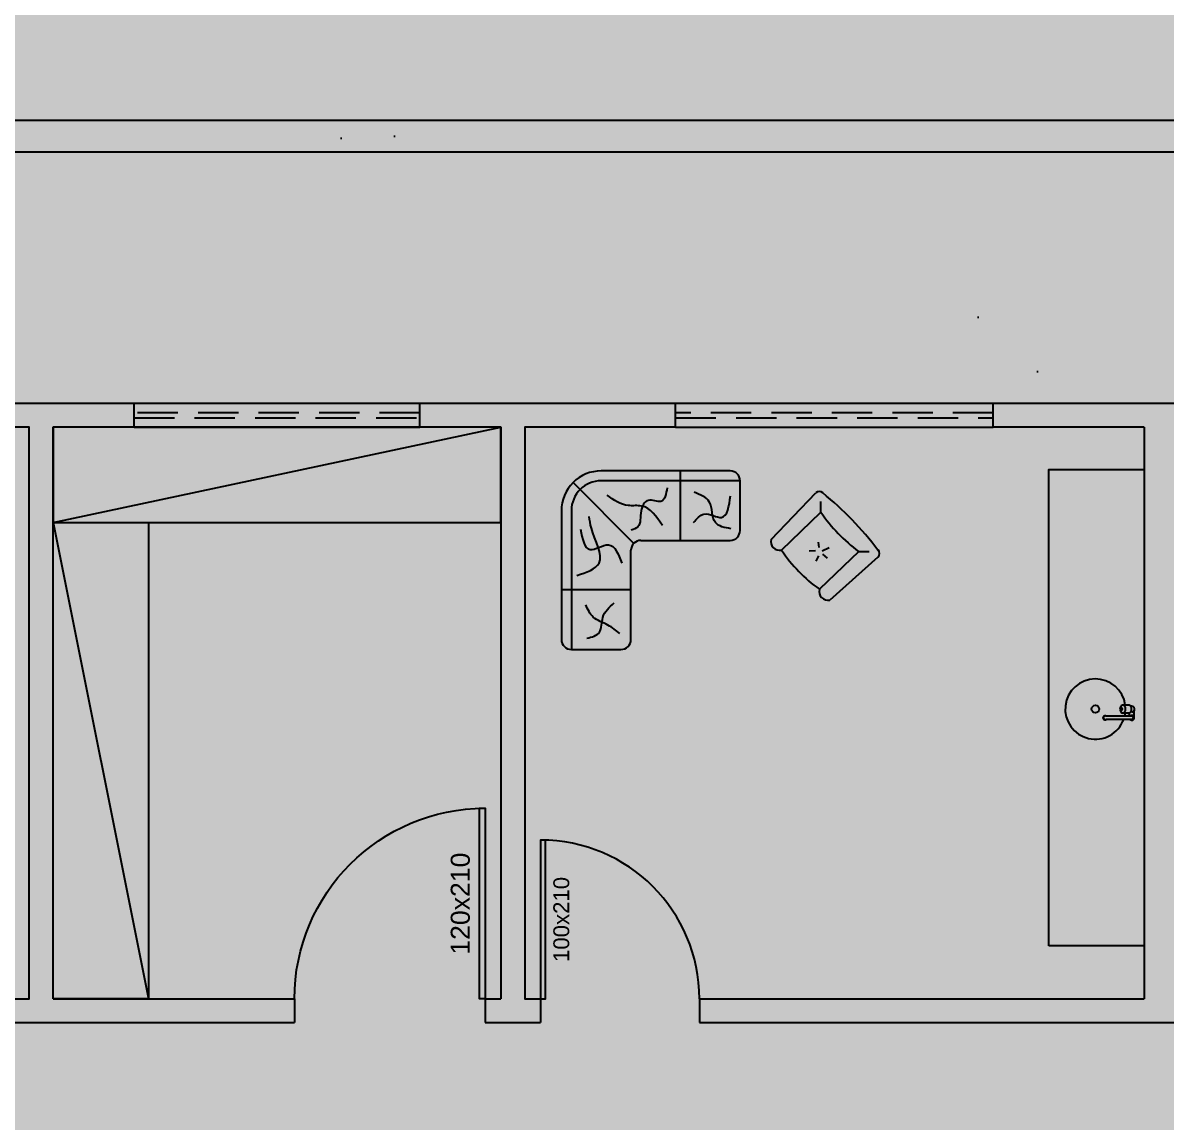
# Model space of a CAD drawing. Header units: centimetres. Extents: x 0 to 1099704, y -139216 to 99734.
# Drawn here: x 853119 to 853839, y -22717 to -22025 of the extents above; entities that cross this region are included whole.
import ezdxf
from ezdxf.enums import TextEntityAlignment as Align

# ---------------------------------------------------------------- set-up
doc = ezdxf.new("R2010")
doc.units = ezdxf.units.CM
doc.header["$LTSCALE"] = 4
doc.linetypes.add('DASHED2', pattern=[9.525, 6.35, -3.175])
for name, color, linetype in [('0.1', 1, 'Continuous'), ('0.2', 2, 'Continuous'), ('0.4', 4, 'Continuous'), ('0.6', 6, 'Continuous'), ('02-CONT', 2, 'Continuous')]:
    doc.layers.add(name, color=color, linetype=linetype)
doc.styles.add('2mm 1-50', font='arial.ttf', dxfattribs={"height": 0.1})

# ---------------------------------------------------------------- blocks, each defined once
blk = doc.blocks.new('1_00e')
blk.add_lwpolyline([(-28.41, -52.25), (-25.41, -52.25), (-25.41, 47.75), (-28.41, 47.75)], close=True)
at = {"color": 1}
blk.add_arc((-28.41, -52.25), 100, 0, 90, dxfattribs=at)
blk = doc.blocks.new('Sofa22')
for p, q in [((39.1, 131.7), (-10.9, 131.7)), ((39.1, -8.3), (39.1, 131.7)), ((-20.9, 121.7), (-20.9, 31.7)), ((49.1, -8.3), (49.1, 121.7)), ((-20.9, 71.7), (49.1, 71.7)), ((-23.8, 24.7), (37.4, -36.5)), ((-130.9, 11.7), (-130.9, -38.3)), ((-30.9, 21.7), (-120.9, 21.7)), ((-70.9, 21.7), (-70.9, -48.3)), ((-130.9, -38.3), (9.1, -38.3)), ((-120.9, -48.3), (9.1, -48.3))]:
    blk.add_line(p, q)
for centre, radius, start, end in [((-10.9, 121.7), 10, 90, 180), ((39.1, 121.7), 10, 0, 90), ((-30.9, 31.7), 10, 270, 0), ((-120.9, 11.7), 10, 90, 180), ((9.1, -8.3), 30, 270, 360), ((9.1, -8.3), 40, 270, 0), ((-120.9, -38.3), 10, 180, 270)]:
    blk.add_arc(centre, radius, start, end)
for points in [[(-9.7, 115.6), (2.2, 107.1), (17, 99), (24.6, 86.6)], [(23.6, 120.4), (10.8, 114.2), (7.4, 99.4), (-4, 84.7)], [(33.6, 57.1), (11.2, 44.7), (18.9, 9.5), (21.2, -2.4)], [(29.8, 10.4), (20.3, 30.9), (1.7, 26.2), (-11.6, 44.7)], [(-121.7, 10), (-106, 3.8), (-99.8, -17.2), (-84.5, -26.7)], [(-84, 3.8), (-94.5, -4.8), (-112.2, -1.5), (-121.2, -23.3)], [(-57.4, -31.4), (-51.2, -17.6), (-38.3, -18.6), (-31.2, -8.1), (-27.8, 8.1), (-21.2, 11.4)], [(-52.6, 6.6), (-31.6, -12.9), (-18.3, -13.4), (3.1, -23.8)]]:
    blk.add_spline(points, degree=3)
blk = doc.blocks.new('Poltrona08')
for p, q in [((-49.4, -15.7), (-49.4, 39.3)), ((5.6, 39.3), (5.6, -15.7)), ((-29.3, 16.4), (-25.1, 13.1)), ((-20.4, 13.1), (-18, 20.6)), ((-17.6, 11.2), (-11.5, 11.7)), ((-25.1, 8.4), (-29.3, 3.7)), ((-19.4, 7), (-17.3, 1.2))]:
    blk.add_line(p, q)
for points in [[(-64.4, -15.7), (-66.9, 49.3)], [(-49.4, 39.3), (-56.9, 46.8)], [(5.6, 39.3), (13.1, 46.8)], [(23.1, 49.3), (20.6, -15.7)]]:
    blk.add_lwpolyline(points)
for centre, radius, start, end in [((-61.9, 49.3), 5, 90, 180), ((-21.9, -276.2), 332.8, 83.0976, 96.9024), ((18.1, 49.3), 5, 0, 90), ((-21.9, 208.7), 171.7, 260.7825, 279.2175), ((-56.9, -11.1), 8.83, 211.8908, 328.1092), ((-21.9, 134.3), 152.5, 259.6111, 280.3889), ((13.1, -11.1), 8.83, 211.8908, 328.1092)]:
    blk.add_arc(centre, radius, start, end)

msp = doc.modelspace()

# ---------------------------------------------------------------- hatches: boundary and pattern name
at = {"layer": '0.2', "true_color": 0x000000}
h = msp.add_hatch(color=18, dxfattribs=at)
h.dxf.hatch_style = 1
h.paths.add_polyline_path([(844383.653, -22106.115), (857338.381, -22106.115), (856514.322, -24482.383), (856255.221, -24482.383), (856255.221, -24502.383), (856528.555, -24502.383), (857366.485, -22086.115), (844366.045, -22086.115), (843984.159, -25075.665), (844003.761, -25075.611)])
h = msp.add_hatch(color=18, dxfattribs=at)
h.dxf.hatch_style = 1
h.paths.add_polyline_path([(852964.217, -23179.58), (852903.217, -23179.58), (852903.217, -22985.897), (852888.217, -22985.897), (852888.217, -23194.58), (852964.217, -23194.58)])
h.paths.add_polyline_path([(853185.217, -23179.58), (853130.217, -23179.58), (853130.217, -22985.897), (853115.217, -22985.897), (853115.217, -23179.58), (853054.217, -23179.58), (853054.217, -23194.58), (853130.217, -23194.58), (853185.217, -23194.58)])
h.paths.add_polyline_path([(853130.217, -22819.58), (853330.217, -22819.58), (853330.217, -22829.58), (853345.217, -22829.58), (853345.217, -22819.58), (853665.217, -22819.58), (853665.217, -22804.58), (853115.217, -22804.58), (853105.217, -22804.58), (853105.217, -22819.58), (853115.217, -22819.58), (853115.217, -22985.897), (853130.217, -22985.897)])
h.paths.add_polyline_path([(852903.217, -22524.58), (852888.217, -22524.58), (852888.217, -22654.58), (852888.217, -22669.58), (852903.217, -22669.58), (852903.217, -22654.58), (852993.217, -22654.58), (852993.217, -22639.58), (852903.217, -22639.58)])
h.paths.add_polyline_path([(852903.217, -22264.58), (852683.217, -22264.58), (852683.217, -22524.58), (852728.717, -22524.58), (852728.717, -22524.58), (852728.717, -22513.58), (852728.717, -22509.58), (852698.217, -22509.58), (852698.217, -22279.58), (852888.217, -22279.58), (852888.217, -22509.58), (852880.717, -22509.58), (852880.717, -22524.58), (852888.217, -22524.58), (852903.217, -22524.58)])
h.paths.add_polyline_path([(852933.217, -22264.58), (852903.217, -22264.58), (852903.217, -22279.58), (852933.217, -22279.58)])
h.paths.add_polyline_path([(853138.217, -22279.58), (853189.217, -22279.58), (853189.217, -22264.58), (853123.217, -22264.58), (853093.217, -22264.58), (853093.217, -22279.58), (853123.217, -22279.58), (853123.217, -22639.58), (853113.217, -22639.58), (853113.217, -22654.58), (853138.217, -22654.58), (853290.217, -22654.58), (853290.217, -22639.58), (853138.217, -22639.58), (853138.217, -22339.58)])
h.paths.add_polyline_path([(853435.217, -22279.58), (853530.217, -22279.58), (853530.217, -22264.58), (853420.217, -22264.58), (853369.217, -22264.58), (853369.217, -22279.58), (853420.217, -22279.58), (853420.217, -22339.58), (853420.217, -22639.58), (853410.217, -22639.58), (853410.217, -22654.58), (853435.217, -22654.58), (853445.217, -22654.58), (853445.217, -22639.58), (853435.217, -22639.58)])
h.paths.add_polyline_path([(854375.217, -22639.58), (854065.217, -22639.58), (854055.217, -22639.58), (854055.217, -22629.58), (854040.217, -22629.58), (854040.217, -22639.58), (853840.217, -22639.58), (853840.217, -22279.58), (853895.217, -22279.58), (853895.217, -22264.58), (853825.217, -22264.58), (853730.217, -22264.58), (853730.217, -22279.58), (853825.217, -22279.58), (853825.217, -22639.58), (853545.217, -22639.58), (853545.217, -22654.58), (853840.217, -22654.58), (854065.217, -22654.58), (854375.217, -22654.58)])
h.paths.add_polyline_path([(854055.217, -22279.58), (854190.217, -22279.58), (854190.217, -22264.58), (854040.217, -22264.58), (853985.217, -22264.58), (853985.217, -22279.58), (854040.217, -22279.58), (854040.217, -22509.58), (854055.217, -22509.58)], flags=17)
h.paths.add_polyline_path([(854575.217, -22264.58), (854505.217, -22264.58), (854370.217, -22264.58), (854370.217, -22279.58), (854505.217, -22279.58), (854505.217, -22639.58), (854495.217, -22639.58), (854495.217, -22654.58), (854520.217, -22654.58), (854745.217, -22654.58), (855055.217, -22654.58), (855055.217, -22639.58), (854745.217, -22639.58), (854735.217, -22639.58), (854735.217, -22629.58), (854720.217, -22629.58), (854720.217, -22639.58), (854520.217, -22639.58), (854520.217, -22279.58), (854575.217, -22279.58)])
h.paths.add_polyline_path([(854735.217, -22279.58), (854870.217, -22279.58), (854870.217, -22264.58), (854720.217, -22264.58), (854665.217, -22264.58), (854665.217, -22279.58), (854720.217, -22279.58), (854720.217, -22509.58), (854735.217, -22509.58)], flags=17)
h.paths.add_polyline_path([(855255.217, -22264.58), (855185.217, -22264.58), (855050.217, -22264.58), (855050.217, -22279.58), (855185.217, -22279.58), (855185.217, -22639.58), (855175.217, -22639.58), (855175.217, -22654.58), (855200.217, -22654.58), (855425.217, -22654.58), (855735.217, -22654.58), (855735.217, -22639.58), (855425.217, -22639.58), (855415.217, -22639.58), (855415.217, -22629.58), (855400.217, -22629.58), (855400.217, -22639.58), (855200.217, -22639.58), (855200.217, -22279.58), (855255.217, -22279.58)])
h.paths.add_polyline_path([(855415.217, -22279.58), (855550.217, -22279.58), (855550.217, -22264.58), (855400.217, -22264.58), (855345.217, -22264.58), (855345.217, -22279.58), (855400.217, -22279.58), (855400.217, -22509.58), (855415.217, -22509.58)], flags=17)
h.paths.add_polyline_path([(853480.217, -23179.58), (853425.217, -23179.58), (853345.217, -23179.58), (853345.217, -22985.897), (853330.217, -22985.897), (853330.217, -23179.58), (853275.217, -23179.58), (853275.217, -23194.58), (853345.217, -23194.58), (853480.217, -23194.58)])
h.paths.add_polyline_path([(853922.717, -23179.58), (853810.217, -23179.58), (853810.217, -22985.897), (853795.217, -22985.897), (853795.217, -23179.58), (853660.217, -23179.58), (853660.217, -23194.58), (853810.217, -23194.58), (853922.717, -23194.58)])
h.paths.add_polyline_path([(853810.217, -22804.58), (853785.217, -22804.58), (853785.217, -22819.58), (853795.217, -22819.58), (853795.217, -22985.897), (853810.217, -22985.897)])
h.paths.add_polyline_path([(854425.217, -23179.58), (854370.217, -23179.58), (854370.217, -22985.897), (854355.217, -22985.897), (854355.217, -23179.58), (854242.717, -23179.58), (854242.717, -23194.58), (854355.217, -23194.58), (854425.217, -23194.58)])
h.paths.add_polyline_path([(854370.217, -22819.58), (854570.217, -22819.58), (854570.217, -22829.58), (854585.217, -22829.58), (854585.217, -22819.58), (854595.217, -22819.58), (854905.217, -22819.58), (854905.217, -22804.58), (854595.217, -22804.58), (854355.217, -22804.58), (854355.217, -22985.897), (854370.217, -22985.897)])
h.paths.add_polyline_path([(854585.217, -22985.897), (854570.217, -22985.897), (854570.217, -23179.58), (854515.217, -23179.58), (854515.217, -23194.58), (854585.217, -23194.58), (854720.217, -23194.58), (854720.217, -23179.58), (854665.217, -23179.58), (854585.217, -23179.58)])
h.paths.add_polyline_path([(855615.217, -23174.58), (855595.217, -23174.58), (855595.217, -23184.58), (855055.217, -23184.58), (855055.217, -22985.897), (855035.217, -22985.897), (855035.217, -23179.58), (854900.217, -23179.58), (854900.217, -23194.58), (855035.217, -23194.58), (855035.217, -23409.58), (855035.217, -23429.58), (855050.217, -23429.58), (855050.217, -23409.58), (855295.217, -23409.58), (855295.217, -23364.08), (855295.217, -23364.08), (855284.217, -23364.08), (855280.217, -23364.08), (855280.217, -23394.58), (855050.217, -23394.58), (855050.217, -23204.58), (855280.217, -23204.58), (855280.217, -23212.08), (855295.217, -23212.08), (855295.217, -23204.58), (855615.217, -23204.58)])
h.paths.add_polyline_path([(855055.217, -22824.58), (855595.217, -22824.58), (855595.217, -22985.897), (855615.217, -22985.897), (855615.217, -22804.58), (855035.217, -22804.58), (855025.217, -22804.58), (855025.217, -22819.58), (855035.217, -22819.58), (855035.217, -22985.897), (855055.217, -22985.897)])
h.paths.add_polyline_path([(855615.217, -22985.897), (855595.217, -22985.897), (855595.217, -23074.58), (855615.217, -23074.58)], flags=17)
at = {"layer": '0.4', "true_color": 0xf8f3ec}
h = msp.add_hatch(color=7, dxfattribs=at)
h.dxf.hatch_style = 1
h.paths.add_polyline_path([(861342.461, -28259.322), (861342.461, -19037.773), (839953.654, -19037.773), (839953.654, -28259.322)])
at = {"layer": '0.6'}
h = msp.add_hatch(dxfattribs=at)
h.set_pattern_fill('AR-SAND', color=4, scale=8)
h.set_pattern_definition([(37.5, (164770.37, -70446.88), (-12.80025, 391.53059), [0, -308.864, 0, -345.44, 0, -330.2]), (7.5, (164770.37, -70446.9), (359.61863, 573.4601), [0, -166.624, 0, -278.384, 0, -106.68]), (327.5, (164520.44, -70446.9), (632.7939, 1.14975), [0, -101.6, 0, -365.76, 0, -477.52]), (317.5, (164520.44, -70446.9), (610.84516, 178.34346), [0, -50.8, 0, -239.776, 0, -274.32])])
h.paths.add_polyline_path([(847029.494, -24402.358), (847029.494, -24552.358), (847028.978, -25067.341), (848085.208, -25064.454), (848085.208, -24749.454), (848085.208, -23226.036), (845793.984, -23226.036), (845793.984, -22236.115), (850028.984, -22236.115), (850028.984, -22626.115), (851423.217, -22626.115), (851423.217, -22264.58), (856255.217, -22264.58), (856255.217, -24502.383), (856528.555, -24502.383), (857366.485, -22086.115), (844366.045, -22086.115), (843984.159, -25075.665), (844426.292, -25074.456), (844424.91, -24568.972), (844424.91, -23258.972), (845409.91, -23258.972), (845409.91, -23588.972), (846464.91, -23588.972), (846464.91, -24402.358)])
h.paths.add_polyline_path([(855035.217, -23970.58), (855035.217, -23194.58), (852888.217, -23194.58), (852888.217, -22896.112), (852683.217, -22896.112), (852683.217, -23970.58)], flags=17)
h.paths.add_polyline_path([(851453.217, -23970.58), (851453.217, -22896.112), (850028.984, -22896.112), (850028.984, -23226.036), (848841.984, -23226.036), (848841.984, -23441.036), (848841.984, -23970.58)], flags=17)
h.paths.add_polyline_path([(846909.224, -23971.908), (847585.676, -23971.908), (847585.676, -23848.647), (846909.224, -23848.647)], flags=16)
h.paths.add_polyline_path([(848083.928, -23837.523), (848083.928, -23540.829), (848031.102, -23540.829), (848031.102, -23837.523)], flags=16)
h.paths.add_polyline_path([(853624.88, -23681.776), (854301.331, -23681.776), (854301.331, -23558.515), (853624.88, -23558.515)], flags=16)
h.paths.add_polyline_path([(849927.414, -23613.229), (850603.865, -23613.229), (850603.865, -23489.967), (849927.414, -23489.967)], flags=16)
h.paths.add_polyline_path([(848903.7, -23837.523), (848903.7, -23540.829), (848850.873, -23540.829), (848850.873, -23837.523)], flags=16)

# ---------------------------------------------------------------- linework, layer by layer
at = {"layer": '0.1', "linetype": 'DASHED2'}
for p, q in [((853369.217, -22270.58), (853189.217, -22270.58)), ((853730.217, -22270.58), (853530.217, -22270.58)), ((853189.217, -22273.58), (853369.217, -22273.58)), ((853530.217, -22273.58), (853730.217, -22273.58))]:
    msp.add_line(p, q, dxfattribs=at)
at = {"layer": '0.2'}
for p, q in [((853138.217, -22339.58), (853420.217, -22279.58)), ((853138.217, -22339.58), (853198.217, -22639.58)), ((853815.525, -22454.565), (853811.765, -22454.565)), ((853817.487, -22455.315), (853816.787, -22455.315)), ((853818.987, -22462.565), (853818.987, -22458.211)), ((853800.646, -22461.565), (853800.487, -22461.565)), ((853800.646, -22463.565), (853800.487, -22463.565)), ((853817.487, -22461.565), (853801.237, -22461.565)), ((853817.487, -22463.565), (853801.237, -22463.565)), ((853815.525, -22459.565), (853811.765, -22459.565)), ((853815.987, -22461.565), (853815.987, -22459.478)), ((853817.487, -22458.815), (853816.787, -22458.815))]:
    msp.add_line(p, q, dxfattribs=at)
for points in [[(853138.217, -22339.58), (853420.217, -22339.58), (853420.217, -22279.58), (853138.217, -22279.58)], [(853765.217, -22606.228), (853765.217, -22306.228), (853825.217, -22306.228), (853825.217, -22606.228)], [(853138.217, -22639.58), (853138.217, -22339.58), (853198.217, -22339.58), (853198.217, -22639.58)]]:
    msp.add_lwpolyline(points, close=True, dxfattribs=at)
msp.add_circle((853794.487, -22457.065), 2.4, dxfattribs=at)
for centre, radius, start, end in [((853794.487, -22457.065), 19, 7.560843, 339.99481), ((853813.52, -22457.065), 3.523, 163.67505, 180), ((853813.52, -22457.065), 3.523, 180, 196.32495), ((853812.657, -22456.813), 2.624, 144.73561, 163.67505), ((853812.657, -22457.318), 2.624, 196.32495, 215.26439), ((853811.541, -22457.065), 1.057, 163.67505, 180), ((853811.541, -22457.065), 1.057, 180, 196.32495), ((853812.11, -22456.426), 1.955, 120.361193, 144.73561), ((853811.282, -22456.99), 0.787, 144.73561, 163.67505), ((853811.282, -22457.141), 0.787, 196.32495, 215.26439), ((853811.118, -22456.874), 0.586, 120.361193, 144.73561), ((853811.118, -22457.257), 0.586, 215.26439, 239.638807), ((853811.015, -22456.696), 0.381, 90, 120.361193), ((853811.015, -22457.434), 0.381, 239.638807, 270), ((853811.015, -22456.696), 0.381, 59.638807, 90), ((853811.015, -22457.434), 0.381, 270, 300.361193), ((853811.765, -22455.836), 1.27, 90, 120.361193), ((853810.911, -22456.874), 0.586, 35.26439, 59.638807), ((853810.911, -22457.257), 0.586, 300.361193, 324.73561), ((853810.747, -22456.99), 0.787, 16.32495, 35.26439), ((853810.747, -22457.141), 0.787, 324.73561, 343.67505), ((853810.488, -22457.065), 1.057, 0, 16.32495), ((853810.488, -22457.065), 1.057, 343.67505, 0), ((853811.765, -22455.836), 1.27, 59.638807, 90), ((853811.419, -22456.426), 1.955, 35.26439, 59.638807), ((853810.872, -22456.813), 2.624, 16.32495, 35.26439), ((853810.872, -22457.318), 2.624, 324.73561, 343.67505), ((853810.009, -22457.065), 3.523, 0, 16.32495), ((853810.009, -22457.065), 3.523, 343.67505, 0), ((853815.525, -22455.836), 1.27, 59.638807, 90), ((853815.179, -22456.426), 1.955, 35.26439, 59.638807), ((853814.632, -22456.813), 2.624, 16.32495, 35.26439), ((853814.632, -22457.318), 2.624, 324.73561, 343.67505), ((853813.769, -22457.065), 3.523, 0, 16.32495), ((853813.769, -22457.065), 3.523, 343.67505, 0), ((853817.487, -22457.065), 1.75, 335.380023, 90), ((853817.487, -22457.065), 1.75, 270, 328.997281), ((853819.987, -22458.211), 1, 155.380023, 180), ((853800.487, -22462.565), 1.25, 53.130102, 306.869898), ((853800.487, -22462.565), 1, 89.999882, 269.999882), ((853812.11, -22457.705), 1.955, 215.26439, 239.638807), ((853811.765, -22458.295), 1.27, 239.638807, 270), ((853811.765, -22458.295), 1.27, 270, 300.361193), ((853811.419, -22457.705), 1.955, 300.361193, 324.73561), ((853794.487, -22457.065), 19, 346.299767, 352.439157), ((853817.487, -22457.065), 3.5, 225.584691, 244.623066), ((853815.525, -22458.295), 1.27, 270, 300.361193), ((853815.179, -22457.705), 1.955, 300.361193, 324.73561), ((853817.487, -22462.565), 1.5, 221.810315, 138.189685), ((853817.487, -22462.565), 1, 269.999786, 89.999786)]:
    msp.add_arc(centre, radius, start, end, dxfattribs=at)
at = {"layer": '0.4'}
for points in [[(844003.761, -25075.611), (843984.159, -25075.665), (844366.045, -22086.115), (857366.485, -22086.115), (856528.555, -24502.383)], [(844006.885, -25055.603), (844383.653, -22106.115), (857338.381, -22106.115), (856514.322, -24482.383)]]:
    msp.add_lwpolyline(points, dxfattribs=at)
at = {"layer": '0.6'}
for p, q in [((853189.217, -22279.58), (853189.217, -22264.58)), ((853369.217, -22264.58), (853189.217, -22264.58)), ((853369.217, -22279.58), (853369.217, -22264.58)), ((853530.217, -22279.58), (853530.217, -22264.58)), ((853730.217, -22264.58), (853530.217, -22264.58)), ((853730.217, -22279.58), (853730.217, -22264.58)), ((853189.217, -22279.58), (853369.217, -22279.58)), ((853530.217, -22279.58), (853730.217, -22279.58)), ((853290.217, -22639.58), (853290.217, -22654.58)), ((853410.217, -22639.58), (853410.217, -22654.58)), ((853445.217, -22639.58), (853445.217, -22654.58)), ((853545.217, -22639.58), (853545.217, -22654.58))]:
    msp.add_line(p, q, dxfattribs=at)
for points in [[(853138.217, -22264.58), (853093.217, -22264.58)], [(853189.217, -22264.58), (853123.217, -22264.58)], [(853435.217, -22264.58), (853369.217, -22264.58)], [(853530.217, -22264.58), (853420.217, -22264.58)], [(853840.217, -22264.58), (853730.217, -22264.58)], [(853895.217, -22264.58), (853825.217, -22264.58)], [(853113.217, -22639.58), (853123.217, -22639.58), (853123.217, -22279.58), (853093.217, -22279.58)], [(853138.217, -22639.58), (853138.217, -22279.58)], [(853189.217, -22279.58), (853138.217, -22279.58)], [(853420.217, -22279.58), (853369.217, -22279.58)], [(853420.217, -22279.58), (853420.217, -22639.58)], [(853530.217, -22279.58), (853435.217, -22279.58), (853435.217, -22639.58), (853445.217, -22639.58)], [(853825.217, -22279.58), (853730.217, -22279.58)], [(853825.217, -22279.58), (853825.217, -22639.58)], [(853138.217, -22639.58), (853290.217, -22639.58)], [(853410.217, -22639.58), (853420.217, -22639.58)], [(853545.217, -22639.58), (853825.217, -22639.58)], [(853113.217, -22654.58), (853138.217, -22654.58)], [(853123.217, -22654.58), (853290.217, -22654.58)], [(853410.217, -22654.58), (853435.217, -22654.58)], [(853420.217, -22654.58), (853445.217, -22654.58)], [(853545.217, -22654.58), (853840.217, -22654.58)], [(853825.217, -22654.58), (854065.217, -22654.58)]]:
    msp.add_lwpolyline(points, dxfattribs=at)

# ---------------------------------------------------------------- block references
at = {"layer": '0.2', "xscale": 0.625, "yscale": 0.625, "zscale": 0.625}
for name, p, rotation in [('Sofa22', (853488.998, -22337.257), 180), ('Poltrona08', (853625.389, -22372.317), 313.9977759840933)]:
    msp.add_blockref(name, p, dxfattribs=dict(at, rotation=rotation))
at = {"layer": '02-CONT', "xscale": -1.2, "yscale": 1.2, "zscale": 1.2}
msp.add_blockref('1_00e', (853376.131, -22576.876), dxfattribs=at)
at = {"layer": '02-CONT'}
msp.add_blockref('1_00e', (853473.623, -22587.327), dxfattribs=at)

# ---------------------------------------------------------------- texts
at = {"layer": '02-CONT', "style": '2mm 1-50'}
for s, height, p in [('120x210', 12, (853394.617, -22579.634)), ('100x210', 10, (853458.217, -22589.58))]:
    msp.add_text(s, height=height, rotation=90, dxfattribs=at).set_placement(p, align=Align.MIDDLE_CENTER)

doc.saveas('drawing.dxf')
